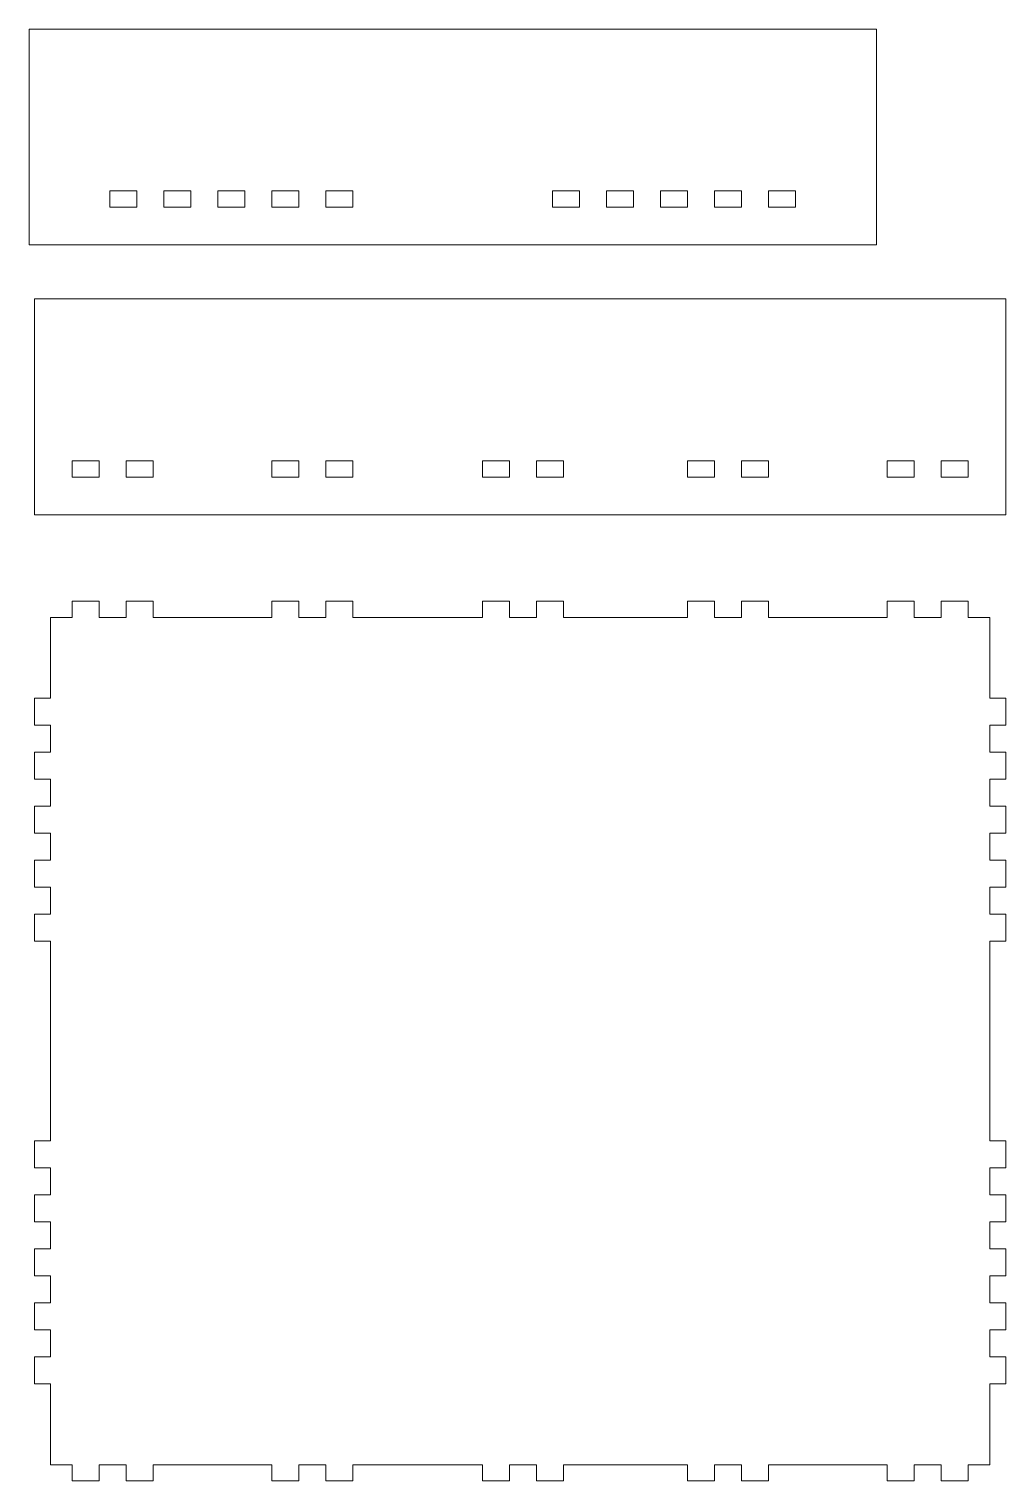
# Model space of a CAD drawing. Header units: millimetres. Extents: x 4 to 185, y 1 to 270.
import ezdxf

# ---------------------------------------------------------------- set-up
doc = ezdxf.new("R2010")
doc.units = ezdxf.units.MM
doc.layers.get('0').update_dxf_attribs({"linetype": 'CONTINUOUS', "lineweight": 0})

msp = doc.modelspace()

# ---------------------------------------------------------------- linework, layer by layer
for p, q in [((4, 270), (161, 270)), ((4, 230), (4, 270)), ((161, 270), (161, 230)), ((19, 240), (24, 240)), ((19, 237), (19, 240)), ((24, 240), (24, 237)), ((29, 240), (34, 240)), ((29, 237), (29, 240)), ((34, 240), (34, 237)), ((39, 240), (44, 240)), ((39, 237), (39, 240)), ((44, 240), (44, 237)), ((49, 240), (54, 240)), ((49, 237), (49, 240)), ((54, 240), (54, 237)), ((59, 240), (64, 240)), ((59, 237), (59, 240)), ((64, 240), (64, 237)), ((101, 240), (106, 240)), ((101, 237), (101, 240)), ((106, 240), (106, 237)), ((111, 240), (116, 240)), ((111, 237), (111, 240)), ((116, 240), (116, 237)), ((121, 240), (126, 240)), ((121, 237), (121, 240)), ((126, 240), (126, 237)), ((131, 240), (136, 240)), ((131, 237), (131, 240)), ((136, 240), (136, 237)), ((141, 240), (146, 240)), ((141, 237), (141, 240)), ((146, 240), (146, 237)), ((19, 237), (24, 237)), ((29, 237), (34, 237)), ((39, 237), (44, 237)), ((49, 237), (54, 237)), ((64, 237), (59, 237)), ((101, 237), (106, 237)), ((111, 237), (116, 237)), ((121, 237), (126, 237)), ((131, 237), (136, 237)), ((141, 237), (146, 237)), ((161, 230), (4, 230)), ((5, 180), (5, 220)), ((5, 220), (185, 220)), ((185, 220), (185, 180)), ((17, 190), (12, 190)), ((12, 190), (12, 187)), ((17, 187), (17, 190)), ((22, 190), (22, 187)), ((27, 190), (22, 190)), ((27, 187), (27, 190)), ((54, 190), (49, 190)), ((49, 190), (49, 187)), ((54, 187), (54, 190)), ((59, 190), (59, 187)), ((64, 190), (59, 190)), ((64, 187), (64, 190)), ((93, 190), (88, 190)), ((88, 190), (88, 187)), ((93, 187), (93, 190)), ((98, 190), (98, 187)), ((103, 190), (98, 190)), ((103, 187), (103, 190)), ((131, 190), (126, 190)), ((126, 190), (126, 187)), ((131, 187), (131, 190)), ((136, 190), (136, 187)), ((141, 190), (136, 190)), ((141, 187), (141, 190)), ((168, 190), (163, 190)), ((163, 190), (163, 187)), ((168, 187), (168, 190)), ((173, 190), (173, 187)), ((178, 190), (173, 190)), ((178, 187), (178, 190)), ((17, 187), (12, 187)), ((22, 187), (27, 187)), ((49, 187), (54, 187)), ((59, 187), (64, 187)), ((88, 187), (93, 187)), ((98, 187), (103, 187)), ((126, 187), (131, 187)), ((136, 187), (141, 187)), ((163, 187), (168, 187)), ((173, 187), (178, 187)), ((185, 180), (5, 180)), ((17, 164), (12, 164)), ((12, 164), (12, 161)), ((17, 161), (17, 164)), ((22, 164), (22, 161)), ((27, 164), (22, 164)), ((27, 161), (27, 164)), ((54, 164), (49, 164)), ((49, 164), (49, 161)), ((54, 161), (54, 164)), ((59, 164), (59, 161)), ((64, 164), (59, 164)), ((64, 161), (64, 164)), ((93, 164), (88, 164)), ((88, 164), (88, 161)), ((93, 161), (93, 164)), ((98, 164), (98, 161)), ((103, 164), (98, 164)), ((103, 161), (103, 164)), ((131, 164), (126, 164)), ((126, 164), (126, 161)), ((131, 161), (131, 164)), ((136, 164), (136, 161)), ((141, 164), (136, 164)), ((141, 161), (141, 164)), ((168, 164), (163, 164)), ((163, 164), (163, 161)), ((168, 161), (168, 164)), ((173, 164), (173, 161)), ((178, 164), (173, 164)), ((178, 161), (178, 164)), ((8, 146), (8, 161)), ((12, 161), (8, 161)), ((22, 161), (17, 161)), ((49, 161), (27, 161)), ((59, 161), (54, 161)), ((88, 161), (64, 161)), ((98, 161), (93, 161)), ((126, 161), (103, 161)), ((136, 161), (131, 161)), ((163, 161), (141, 161)), ((173, 161), (168, 161)), ((178, 161), (182, 161)), ((182, 146), (182, 161)), ((5, 141), (5, 146)), ((5, 146), (8, 146)), ((185, 146), (182, 146)), ((185, 141), (185, 146)), ((8, 141), (5, 141)), ((8, 136), (8, 141)), ((182, 141), (185, 141)), ((182, 136), (182, 141)), ((5, 131), (5, 136)), ((5, 136), (8, 136)), ((185, 136), (182, 136)), ((185, 131), (185, 136)), ((8, 131), (5, 131)), ((8, 126), (8, 131)), ((182, 131), (185, 131)), ((182, 126), (182, 131)), ((5, 121), (5, 126)), ((5, 126), (8, 126)), ((185, 126), (182, 126)), ((185, 121), (185, 126)), ((8, 121), (5, 121)), ((8, 116), (8, 121)), ((182, 121), (185, 121)), ((182, 116), (182, 121)), ((5, 111), (5, 116)), ((5, 116), (8, 116)), ((185, 116), (182, 116)), ((185, 111), (185, 116)), ((8, 111), (5, 111)), ((8, 106), (8, 111)), ((182, 111), (185, 111)), ((182, 106), (182, 111)), ((5, 101), (5, 106)), ((5, 106), (8, 106)), ((185, 106), (182, 106)), ((185, 101), (185, 106)), ((8, 101), (5, 101)), ((8, 64), (8, 101)), ((182, 101), (185, 101)), ((182, 64), (182, 101)), ((5, 59), (5, 64)), ((5, 64), (8, 64)), ((185, 64), (182, 64)), ((185, 59), (185, 64)), ((8, 59), (5, 59)), ((8, 54), (8, 59)), ((182, 59), (185, 59)), ((182, 54), (182, 59)), ((5, 49), (5, 54)), ((5, 54), (8, 54)), ((185, 54), (182, 54)), ((185, 49), (185, 54)), ((8, 49), (5, 49)), ((8, 44), (8, 49)), ((182, 49), (185, 49)), ((182, 44), (182, 49)), ((5, 39), (5, 44)), ((5, 44), (8, 44)), ((185, 44), (182, 44)), ((185, 39), (185, 44)), ((8, 39), (5, 39)), ((8, 34), (8, 39)), ((182, 39), (185, 39)), ((182, 34), (182, 39)), ((5, 29), (5, 34)), ((5, 34), (8, 34)), ((185, 34), (182, 34)), ((185, 29), (185, 34)), ((8, 29), (5, 29)), ((8, 24), (8, 29)), ((182, 29), (185, 29)), ((182, 24), (182, 29)), ((5, 19), (5, 24)), ((5, 24), (8, 24)), ((185, 24), (182, 24)), ((185, 19), (185, 24)), ((8, 19), (5, 19)), ((8, 4), (8, 19)), ((182, 19), (185, 19)), ((182, 4), (182, 19)), ((12, 4), (8, 4)), ((12, 1), (12, 4)), ((17, 4), (17, 1)), ((22, 4), (17, 4)), ((22, 1), (22, 4)), ((27, 4), (27, 1)), ((49, 4), (27, 4)), ((49, 1), (49, 4)), ((54, 4), (54, 1)), ((59, 4), (54, 4)), ((59, 1), (59, 4)), ((64, 4), (64, 1)), ((88, 4), (64, 4)), ((88, 1), (88, 4)), ((93, 4), (93, 1)), ((98, 4), (93, 4)), ((98, 1), (98, 4)), ((103, 4), (103, 1)), ((126, 4), (103, 4)), ((126, 1), (126, 4)), ((131, 4), (131, 1)), ((136, 4), (131, 4)), ((136, 1), (136, 4)), ((141, 4), (141, 1)), ((163, 4), (141, 4)), ((163, 1), (163, 4)), ((168, 4), (168, 1)), ((173, 4), (168, 4)), ((173, 1), (173, 4)), ((178, 4), (178, 1)), ((178, 4), (182, 4)), ((17, 1), (12, 1)), ((27, 1), (22, 1)), ((54, 1), (49, 1)), ((64, 1), (59, 1)), ((93, 1), (88, 1)), ((103, 1), (98, 1)), ((131, 1), (126, 1)), ((141, 1), (136, 1)), ((168, 1), (163, 1)), ((178, 1), (173, 1))]:
    msp.add_line(p, q)

doc.saveas('drawing.dxf')
